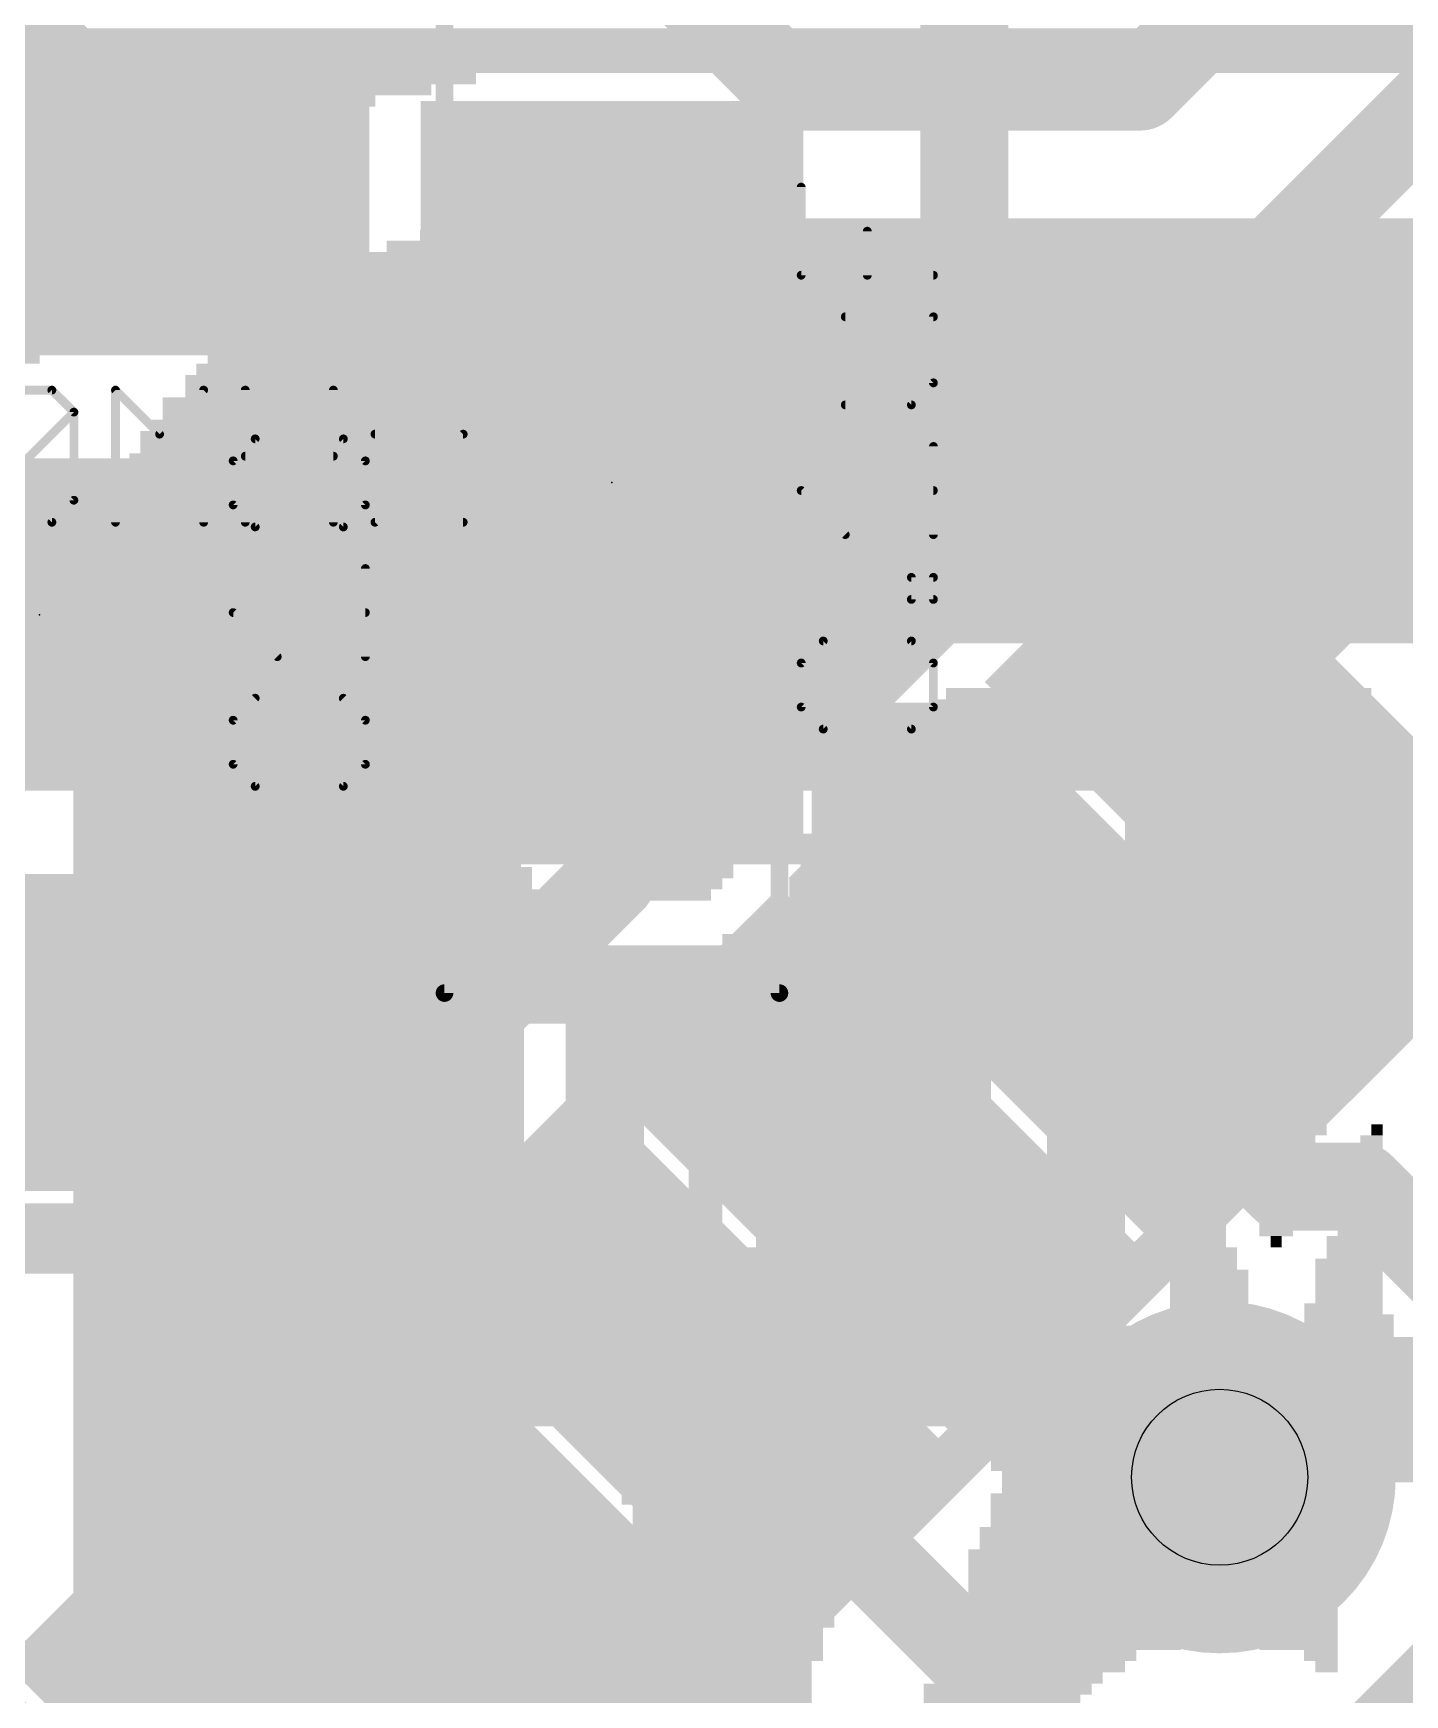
# Model space of a CAD drawing. Extents: x -32 to 75, y -15 to 35.
# Drawn here: x 4.3 to 8.256, y 16.314 to 21.109 of the extents above; entities that cross this region are included whole.
import ezdxf

# ---------------------------------------------------------------- set-up
doc = ezdxf.new("R2010")
doc.units = 0
for name, color, linetype in [('1', 12, 'CONTINUOUS'), ('16', 132, 'CONTINUOUS'), ('18', 110, 'CONTINUOUS'), ('21', 41, 'CONTINUOUS'), ('22', 40, 'CONTINUOUS'), ('23', 53, 'CONTINUOUS'), ('25', 253, 'CONTINUOUS'), ('27', 253, 'CONTINUOUS'), ('29', 253, 'CONTINUOUS'), ('31', 253, 'CONTINUOUS'), ('35', 253, 'CONTINUOUS'), ('39', 12, 'CONTINUOUS'), ('44', 253, 'CONTINUOUS'), ('51', 53, 'CONTINUOUS')]:
    doc.layers.add(name, color=color, linetype=linetype)

# ---------------------------------------------------------------- blocks, each defined once
blk = doc.blocks.new('RECT')
blk.add_solid([(-0.5, -0.5), (0.5, -0.5), (-0.5, 0.5), (0.5, 0.5)])
blk = doc.blocks.new('ROUNDV')
at = {"const_width": 0.5}
blk.add_lwpolyline([(0, -0.25, 1), (0, 0.25, 1), (0, -0.25)], format="xyb", dxfattribs=at)

msp = doc.modelspace()

# ---------------------------------------------------------------- linework, layer by layer
at = {"layer": '1', "const_width": 0.254}
for points in [[(6.985, 19.558), (6.985, 22.1742)], [(3.232, 20.631), (4.318, 20.631)], [(4.826, 19.431), (5.857, 20.462)], [(5.857, 20.462), (5.969, 20.462)], [(6.604, 19.177), (6.985, 19.558)], [(4.318, 19.431), (4.826, 19.431)], [(5.954, 19.162), (5.969, 19.177)], [(5.969, 19.162), (5.954, 19.162)], [(5.969, 19.177), (6.604, 19.177)], [(5.969, 18.669), (5.969, 19.162)], [(9.525, 17.2947), (7.8346, 18.9852)], [(5.588, 18.288), (5.969, 18.669)], [(7.9083, 17.78), (7.2689, 18.4195)], [(5.588, 17.8122), (5.588, 18.288)], [(3.372, 18.231), (4.318, 18.231)], [(6.7032, 17.8539), (7.62, 16.937)], [(6.1121, 17.2881), (5.588, 17.8122)], [(8.128, 17.78), (7.9083, 17.78)], [(8.636, 17.272), (8.128, 17.78)], [(6.1121, 17.2881), (6.096, 17.272)], [(6.1375, 17.2882), (6.1121, 17.2881)], [(7.239, 16.1866), (6.1375, 17.2882)]]:
    msp.add_lwpolyline(points, dxfattribs=at)
at = {"layer": '1', "const_width": 0.127}
for points in [[(4.318, 20.5675, 1), (4.318, 20.6945)], [(5.857, 20.5255, 1), (5.857, 20.3985)], [(5.9019, 20.4171, 1), (5.8121, 20.5069)], [(5.969, 20.3985, 1), (5.969, 20.5255)], [(7.0299, 19.5131, 1), (6.9401, 19.6029)], [(6.9215, 19.558, 1), (7.0485, 19.558)], [(4.318, 19.4945, 1), (4.318, 19.3675)], [(4.7811, 19.4759, 1), (4.8709, 19.3861)], [(4.826, 19.3675, 1), (4.826, 19.4945)], [(5.954, 19.2255, 1), (5.954, 19.0985)], [(5.969, 19.2405, 1), (5.969, 19.1135)], [(6.0325, 19.162, 1), (5.9055, 19.162)], [(6.0139, 19.1321, 1), (5.9241, 19.2219)], [(5.969, 19.0985, 1), (5.969, 19.2255)], [(6.5591, 19.2219, 1), (6.6489, 19.1321)], [(6.604, 19.1135, 1), (6.604, 19.2405)], [(5.9091, 19.2069, 1), (5.9989, 19.1171)], [(7.8795, 19.0301, 1), (7.7897, 18.9403)], [(6.0139, 18.6241, 1), (5.9241, 18.7139)], [(5.9055, 18.669, 1), (6.0325, 18.669)], [(7.3138, 18.4644, 1), (7.224, 18.3746)], [(5.6515, 18.288, 1), (5.5245, 18.288)], [(5.5431, 18.3329, 1), (5.6329, 18.2431)], [(4.318, 18.1675, 1), (4.318, 18.2945)], [(6.7481, 17.8988, 1), (6.6583, 17.809)], [(5.6329, 17.8571, 1), (5.5431, 17.7673)], [(7.9083, 17.8435, 1), (7.9083, 17.7165)], [(7.8634, 17.7351, 1), (7.9532, 17.8249)], [(8.1729, 17.8249, 1), (8.0831, 17.7351)], [(8.128, 17.7165, 1), (8.128, 17.8435)], [(5.5245, 17.8122, 1), (5.6515, 17.8122)], [(6.1119, 17.3516, 1), (6.1123, 17.2246)], [(6.157, 17.2432, 1), (6.0672, 17.333)], [(6.1824, 17.3331, 1), (6.0926, 17.2433)], [(6.1377, 17.2247, 1), (6.1373, 17.3517)], [(6.0511, 17.3169, 1), (6.1409, 17.2271)], [(6.0672, 17.2432, 1), (6.157, 17.333)], [(7.5751, 16.8921, 1), (7.6649, 16.9819)]]:
    msp.add_lwpolyline(points, format="xyb", dxfattribs=at)
at = {"layer": '16', "const_width": 0.254}
for points in [[(5.08, 20.32), (1.27, 24.13)], [(6.477, 20.955), (4.699, 22.733)], [(9.2202, 22.6822), (7.493, 20.955)], [(9.6012, 22.1742), (7.747, 20.32)], [(7.493, 20.955), (6.477, 20.955)], [(7.747, 20.32), (5.08, 20.32)], [(7.62, 19.05), (8.255, 19.685)], [(8.255, 19.685), (8.89, 19.685)], [(1.27, 19.05), (7.62, 19.05)], [(8.001, 16.002), (8.89, 16.891)]]:
    msp.add_lwpolyline(points, dxfattribs=at)
at = {"layer": '16', "const_width": 0.127}
for points in [[(6.477, 21.0185, 1), (6.477, 20.8915)], [(6.4321, 20.9101, 1), (6.5219, 20.9999)], [(7.4481, 20.9999, 1), (7.5379, 20.9101)], [(7.493, 20.8915, 1), (7.493, 21.0185)], [(5.08, 20.3835, 1), (5.08, 20.2565)], [(5.0351, 20.2751, 1), (5.1249, 20.3649)], [(7.7021, 20.3649, 1), (7.7919, 20.2751)], [(7.747, 20.2565, 1), (7.747, 20.3835)], [(8.255, 19.7485, 1), (8.255, 19.6215)], [(8.2999, 19.6401, 1), (8.2101, 19.7299)], [(7.5751, 19.0949, 1), (7.6649, 19.0051)], [(7.62, 18.9865, 1), (7.62, 19.1135)]]:
    msp.add_lwpolyline(points, format="xyb", dxfattribs=at)
at = {"layer": '21'}
for points, const_width in [([(5.9385, 19.812), (5.9995, 19.812)], 0.4064), ([(3.9332, 13.97), (8.639, 18.6758)], 0.1524), ([(4.968, 17.631), (3.668, 17.631)], 0.2032)]:
    msp.add_lwpolyline(points, dxfattribs=dict(at, const_width=const_width))
for points, const_width in [([(5.9385, 19.9136, 1), (5.9385, 19.7104)], 0.2032), ([(5.9995, 19.7104, 1), (5.9995, 19.9136)], 0.2032), ([(4.968, 17.5802, 1), (4.968, 17.6818)], 0.1016)]:
    msp.add_lwpolyline(points, format="xyb", dxfattribs=dict(at, const_width=const_width))
at = {"layer": '23'}
for p in [(5.969, 19.812), (4.318, 19.431)]:
    msp.add_point(p, dxfattribs=at)
at = {"layer": '25', "const_width": 0.0254}
for points in [[(4.8765, 19.8748), (4.94, 19.9383)], [(4.94, 19.9383), (5.1942, 19.9383)], [(5.1942, 19.6841), (4.94, 19.9383)], [(5.1942, 19.9383), (5.2578, 19.8748)], [(4.8765, 19.7477), (4.8765, 19.8748)], [(5.2578, 19.8748), (5.2578, 19.7477)], [(4.94, 19.6841), (4.8765, 19.7477)], [(5.2578, 19.7477), (5.1942, 19.6841)], [(5.1942, 19.6841), (4.94, 19.6841)], [(5.2578, 19.3099), (5.2578, 19.5641)], [(5.0036, 19.3099), (4.8765, 19.437)], [(4.8765, 19.437), (5.2578, 19.437)], [(4.94, 19.1899), (4.8765, 19.1264)], [(5.2578, 19.1264), (5.1942, 19.1899)], [(4.8765, 19.1264), (4.8765, 18.9993)], [(5.2578, 18.9993), (5.2578, 19.1264)], [(4.8765, 18.9993), (4.94, 18.9357)], [(5.1942, 18.9357), (5.2578, 18.9993)], [(4.94, 18.9357), (5.1942, 18.9357)]]:
    msp.add_lwpolyline(points, dxfattribs=at)
at = {"layer": '25', "const_width": 0.0127}
for points in [[(4.94, 19.9447, 1), (4.94, 19.932)], [(4.9445, 19.9428, 1), (4.9355, 19.9338)], [(4.9445, 19.9338, 1), (4.9355, 19.9428)], [(5.1987, 19.9428, 1), (5.1898, 19.9338)], [(5.1942, 19.932, 1), (5.1942, 19.9447)], [(4.8828, 19.8748, 1), (4.8701, 19.8748)], [(4.872, 19.8793, 1), (4.881, 19.8703)], [(5.2642, 19.8748, 1), (5.2515, 19.8748)], [(5.2533, 19.8703, 1), (5.2623, 19.8793)], [(4.881, 19.7522, 1), (4.872, 19.7432)], [(5.2623, 19.7432, 1), (5.2533, 19.7522)], [(4.8701, 19.7477, 1), (4.8828, 19.7477)], [(5.2515, 19.7477, 1), (5.2642, 19.7477)], [(4.94, 19.6905, 1), (4.94, 19.6778)], [(4.9355, 19.6796, 1), (4.9445, 19.6886)], [(5.1898, 19.6886, 1), (5.1987, 19.6796)], [(5.1898, 19.6796, 1), (5.1987, 19.6886)], [(5.1942, 19.6778, 1), (5.1942, 19.6905)], [(5.2642, 19.5641, 1), (5.2515, 19.5641)], [(4.881, 19.4415, 1), (4.872, 19.4325)], [(4.8765, 19.4434, 1), (4.8765, 19.4307)], [(5.2578, 19.4307, 1), (5.2578, 19.4434)], [(4.9991, 19.3054, 1), (5.0081, 19.3144)], [(5.2515, 19.3099, 1), (5.2642, 19.3099)], [(4.9445, 19.1854, 1), (4.9355, 19.1944)], [(5.1987, 19.1944, 1), (5.1898, 19.1854)], [(4.8828, 19.1264, 1), (4.8701, 19.1264)], [(4.872, 19.1309, 1), (4.881, 19.1219)], [(5.2642, 19.1264, 1), (5.2515, 19.1264)], [(5.2533, 19.1219, 1), (5.2623, 19.1309)], [(4.881, 19.0037, 1), (4.872, 18.9948)], [(4.8701, 18.9993, 1), (4.8828, 18.9993)], [(5.2515, 18.9993, 1), (5.2642, 18.9993)], [(5.2623, 18.9948, 1), (5.2533, 19.0037)], [(4.94, 18.9421, 1), (4.94, 18.9293)], [(4.9355, 18.9312, 1), (4.9445, 18.9402)], [(5.1898, 18.9402, 1), (5.1987, 18.9312)], [(5.1942, 18.9293, 1), (5.1942, 18.9421)]]:
    msp.add_lwpolyline(points, format="xyb", dxfattribs=at)
at = {"layer": '27', "const_width": 0.0127}
for points in [[(6.5211, 20.6647, 1), (6.5084, 20.6647)], [(6.7118, 20.5376, 1), (6.6991, 20.5376)], [(6.5084, 20.4105, 1), (6.5211, 20.4105)], [(6.5148, 20.4169, 1), (6.5148, 20.4042)], [(6.6991, 20.4105, 1), (6.7118, 20.4105)], [(6.8961, 20.4042, 1), (6.8961, 20.4169)], [(6.6419, 20.2969, 1), (6.6419, 20.2842)], [(6.9025, 20.2905, 1), (6.8898, 20.2905)], [(6.8961, 20.2842, 1), (6.8961, 20.2969)], [(4.3581, 20.0835, 1), (4.3491, 20.0745)], [(4.3536, 20.0727, 1), (4.3536, 20.0854)], [(4.5435, 20.079, 1), (4.5308, 20.079)], [(4.5416, 20.0835, 1), (4.5327, 20.0745)], [(4.7977, 20.079, 1), (4.785, 20.079)], [(4.7958, 20.0745, 1), (4.7869, 20.0835)], [(4.9177, 20.079, 1), (4.905, 20.079)], [(5.1719, 20.079, 1), (5.1592, 20.079)], [(6.8898, 20.0999, 1), (6.9025, 20.0999)], [(6.9006, 20.0954, 1), (6.8916, 20.1044)], [(6.6419, 20.0427, 1), (6.6419, 20.03)], [(6.8281, 20.0408, 1), (6.837, 20.0318)], [(6.8325, 20.03, 1), (6.8325, 20.0427)], [(4.4235, 20.0155, 1), (4.4108, 20.0155)], [(4.4216, 20.011, 1), (4.4127, 20.02)], [(4.4127, 20.011, 1), (4.4216, 20.02)], [(4.6598, 19.9564, 1), (4.6687, 19.9474)], [(4.6598, 19.9474, 1), (4.6687, 19.9564)], [(5.2856, 19.9583, 1), (5.2856, 19.9456)], [(5.5443, 19.9474, 1), (5.5353, 19.9564)], [(5.5398, 19.9456, 1), (5.5398, 19.9583)], [(4.9114, 19.8947, 1), (4.9114, 19.882)], [(5.1656, 19.882, 1), (5.1656, 19.8947)], [(6.9025, 19.9163, 1), (6.8898, 19.9163)], [(4.4108, 19.7613, 1), (4.4235, 19.7613)], [(4.4216, 19.7568, 1), (4.4127, 19.7657)], [(6.5148, 19.7956, 1), (6.5148, 19.7829)], [(6.5193, 19.7937, 1), (6.5103, 19.7847)], [(6.8961, 19.7829, 1), (6.8961, 19.7956)], [(4.3491, 19.7022, 1), (4.3581, 19.6932)], [(4.3536, 19.6913, 1), (4.3536, 19.7041)], [(5.2856, 19.7041, 1), (5.2856, 19.6913)], [(5.2811, 19.7022, 1), (5.29, 19.6932)], [(5.5398, 19.6913, 1), (5.5398, 19.7041)], [(4.5308, 19.6977, 1), (4.5435, 19.6977)], [(4.785, 19.6977, 1), (4.7977, 19.6977)], [(4.905, 19.6977, 1), (4.9177, 19.6977)], [(5.1592, 19.6977, 1), (5.1719, 19.6977)], [(6.6374, 19.6576, 1), (6.6464, 19.6666)], [(6.8898, 19.6621, 1), (6.9025, 19.6621)], [(6.8389, 19.5386, 1), (6.8262, 19.5386)], [(6.8325, 19.5449, 1), (6.8325, 19.5322)], [(6.9025, 19.5386, 1), (6.8898, 19.5386)], [(6.8961, 19.5322, 1), (6.8961, 19.5449)], [(6.8325, 19.4814, 1), (6.8325, 19.4687)], [(6.8262, 19.475, 1), (6.8389, 19.475)], [(6.8898, 19.475, 1), (6.9025, 19.475)], [(6.8961, 19.4687, 1), (6.8961, 19.4814)], [(6.5783, 19.3614, 1), (6.5783, 19.3487)], [(6.5828, 19.3595, 1), (6.5738, 19.3505)], [(6.5828, 19.3505, 1), (6.5738, 19.3595)], [(6.837, 19.3595, 1), (6.8281, 19.3505)], [(6.8325, 19.3487, 1), (6.8325, 19.3614)], [(6.5211, 19.2915, 1), (6.5084, 19.2915)], [(6.5103, 19.296, 1), (6.5193, 19.287)], [(6.9025, 19.2915, 1), (6.8898, 19.2915)], [(6.8916, 19.287, 1), (6.9006, 19.296)], [(6.5084, 19.1644, 1), (6.5211, 19.1644)], [(6.5193, 19.1688, 1), (6.5103, 19.1599)], [(6.8898, 19.1644, 1), (6.9025, 19.1644)], [(6.9006, 19.1599, 1), (6.8916, 19.1688)], [(6.5783, 19.1072, 1), (6.5783, 19.0944)], [(6.5738, 19.0963, 1), (6.5828, 19.1053)], [(6.8281, 19.1053, 1), (6.837, 19.0963)], [(6.8281, 19.0963, 1), (6.837, 19.1053)], [(6.8325, 19.0944, 1), (6.8325, 19.1072)]]:
    msp.add_lwpolyline(points, format="xyb", dxfattribs=at)
at = {"layer": '27', "const_width": 0.0254}
for points in [[(6.5148, 20.4105), (6.5148, 20.6647)], [(6.7054, 20.4105), (6.7054, 20.5376)], [(6.8961, 20.4105), (6.5148, 20.4105)], [(6.8961, 20.2905), (6.6419, 20.2905)], [(6.8961, 20.0999), (6.8961, 20.2905)], [(4.2265, 20.079), (4.3536, 20.079)], [(4.3536, 20.079), (4.4172, 20.0155)], [(4.5371, 19.6977), (4.5371, 20.079)], [(4.5371, 20.079), (4.6643, 19.9519)], [(4.6643, 19.9519), (4.7914, 20.079)], [(4.7914, 20.079), (4.7914, 19.6977)], [(4.9114, 19.6977), (4.9114, 20.079)], [(5.1656, 20.079), (5.1656, 19.6977)], [(6.8325, 20.0363), (6.8961, 20.0999)], [(6.6419, 20.0363), (6.8325, 20.0363)], [(4.1629, 19.7613), (4.4172, 20.0155)], [(4.4172, 20.0155), (4.4172, 19.7613)], [(5.2856, 19.9519), (5.5398, 19.9519)], [(5.5398, 19.9519), (5.2856, 19.6977)], [(4.9114, 19.8884), (5.1656, 19.8884)], [(6.8961, 19.6621), (6.8961, 19.9163)], [(4.4172, 19.7613), (4.3536, 19.6977)], [(6.6419, 19.6621), (6.5148, 19.7892)], [(6.5148, 19.7892), (6.8961, 19.7892)], [(4.3536, 19.6977), (4.2265, 19.6977)], [(5.2856, 19.6977), (5.5398, 19.6977)], [(6.8325, 19.475), (6.8325, 19.5386)], [(6.8325, 19.5386), (6.8961, 19.5386)], [(6.8961, 19.5386), (6.8961, 19.475)], [(6.8961, 19.475), (6.8325, 19.475)], [(6.5148, 19.2915), (6.5783, 19.355)], [(6.5783, 19.355), (6.8325, 19.355)], [(6.8325, 19.1008), (6.5783, 19.355)], [(6.8325, 19.355), (6.8961, 19.2915)], [(6.5148, 19.1644), (6.5148, 19.2915)], [(6.8961, 19.2915), (6.8961, 19.1644)], [(6.5783, 19.1008), (6.5148, 19.1644)], [(6.8961, 19.1644), (6.8325, 19.1008)], [(6.8325, 19.1008), (6.5783, 19.1008)]]:
    msp.add_lwpolyline(points, dxfattribs=at)
at = {"layer": '39', "const_width": 0.0508}
for points in [[(5.486, 18.339), (5.486, 21.285)], [(6.452, 21.285), (6.452, 18.339)], [(6.452, 18.339), (5.486, 18.339)]]:
    msp.add_lwpolyline(points, dxfattribs=at)
at = {"layer": '39', "const_width": 0.0254}
for points in [[(5.486, 18.3517, 1), (5.486, 18.3263)], [(6.452, 18.3263, 1), (6.452, 18.3517)], [(5.4733, 18.339, 1), (5.4987, 18.339)], [(6.4393, 18.339, 1), (6.4647, 18.339)]]:
    msp.add_lwpolyline(points, format="xyb", dxfattribs=at)
at = {"layer": '44'}
msp.add_circle((7.7216, 16.9418), 0.254, dxfattribs=at)
at = {"layer": '51'}
for points, const_width in [([(3.668, 21.031), (4.968, 21.031)], 0.127), ([(4.968, 21.031), (4.968, 17.831)], 0.127), ([(5.745, 19.567), (5.745, 20.057)], 0.1524), ([(6.193, 20.057), (6.193, 19.567)], 0.1524), ([(4.968, 17.831), (3.668, 17.831)], 0.127)]:
    msp.add_lwpolyline(points, dxfattribs=dict(at, const_width=const_width))
for points, const_width in [([(4.9997, 21.031, 1), (4.9363, 21.031)], 0.0635), ([(4.968, 20.9993, 1), (4.968, 21.0628)], 0.0635), ([(5.7831, 20.057, 1), (5.7069, 20.057)], 0.0762), ([(6.2311, 20.057, 1), (6.1549, 20.057)], 0.0762), ([(5.7069, 19.567, 1), (5.7831, 19.567)], 0.0762), ([(6.1549, 19.567, 1), (6.2311, 19.567)], 0.0762), ([(4.968, 17.7993, 1), (4.968, 17.8627)], 0.0635), ([(4.9363, 17.831, 1), (4.9997, 17.831)], 0.0635)]:
    msp.add_lwpolyline(points, format="xyb", dxfattribs=dict(at, const_width=const_width))

# ---------------------------------------------------------------- block references
at = {"layer": '1'}
for p, xscale, yscale, rotation in [((4.318, 20.631), 0.7, 1.7, 90), ((5.969, 20.462), 0.7, 0.9, 90), ((4.318, 19.431), 0.7, 1.7, 90), ((7.8346, 18.9852), 1.27, 0.5588, 315), ((5.969, 19.162), 0.7, 0.9, 90), ((7.2689, 18.4195), 1.27, 0.5588, 315), ((4.318, 18.231), 0.7, 1.7, 90), ((6.7032, 17.8539), 1.27, 0.5588, 315), ((6.1375, 17.2882), 1.27, 0.5588, 315), ((5.5718, 16.7225), 1.27, 0.5588, 315), ((5.0061, 16.1568), 1.27, 0.5588, 315)]:
    msp.add_blockref('RECT', p, dxfattribs=dict(at, xscale=xscale, yscale=yscale, rotation=rotation))
at = {"layer": '18', "xscale": 1.016, "yscale": 1.016}
msp.add_blockref('ROUNDV', (7.7216, 16.9418), dxfattribs=at)
msp.add_blockref('ROUNDV', (7.7216, 16.9418), dxfattribs=at)
at = {"layer": '22', "rotation": 180}
for p, xscale, yscale in [((7.0618, 21.107), 5.7447, 0.0323), ((7.0456, 21.0425), 5.9063, 0.0323), ((7.0618, 21.0748), 5.8092, 0.0323), ((7.0617, 21.0102), 5.9385, 0.0323), ((4.738, 20.9457), 1.4201, 0.0323), ((4.8186, 20.978), 1.5169, 0.0323), ((4.6412, 20.9135), 1.2911, 0.0323), ((4.5767, 20.8811), 1.2911, 0.0325), ((4.5283, 20.8487), 1.1943, 0.0323), ((4.4637, 20.8164), 1.1295, 0.0323), ((4.383, 20.7519), 1.0973, 0.0323), ((4.4314, 20.7842), 1.1295, 0.0323), ((4.3508, 20.7197), 1.0328, 0.0323), ((4.2701, 20.6552), 1.0005, 0.0323), ((4.3185, 20.6874), 1.0328, 0.0323), ((4.2379, 20.6229), 1.0005, 0.0323), ((4.1733, 20.5584), 0.936, 0.0323), ((4.2217, 20.5906), 0.9683, 0.0323), ((7.0617, 20.5584), 3.0338, 0.0323), ((4.141, 20.5261), 0.9357, 0.0323), ((7.0618, 20.5261), 3.2921, 0.0323), ((4.0926, 20.4616), 0.9035, 0.0323), ((4.1248, 20.4939), 0.9035, 0.0323), ((7.0618, 20.4616), 3.6792, 0.0323), ((7.0618, 20.4939), 3.4856, 0.0323), ((4.0764, 20.4293), 0.8712, 0.0323), ((7.0457, 20.4293), 3.776, 0.0323), ((4.0441, 20.3971), 0.8715, 0.0323), ((4.0441, 20.3647), 0.8715, 0.0325), ((7.0456, 20.3647), 4.0343, 0.0325), ((7.0617, 20.3971), 3.9375, 0.0323), ((3.9957, 20.3323), 0.8392, 0.0323), ((7.0618, 20.3323), 4.1313, 0.0323), ((3.9634, 20.2678), 0.8392, 0.0323), ((3.9957, 20.3001), 0.8392, 0.0323), ((7.0457, 20.2678), 4.2926, 0.0323), ((7.0618, 20.3001), 4.1958, 0.0323), ((3.9473, 20.2355), 0.807, 0.0323), ((7.0457, 20.2355), 4.3571, 0.0323), ((3.915, 20.171), 0.807, 0.0323), ((3.9312, 20.2033), 0.8392, 0.0323), ((5.1737, 20.171), 0.7422, 0.0323), ((7.0618, 20.2033), 4.4539, 0.0323), ((7.4491, 20.171), 3.744, 0.0323), ((7.0618, 20.1388), 4.5829, 0.0323), ((7.0618, 20.1065), 4.6474, 0.0323), ((7.0618, 20.0743), 4.6474, 0.0323), ((7.0457, 20.042), 4.7442, 0.0323), ((7.0618, 20.0097), 4.7765, 0.0323), ((7.0456, 19.9452), 4.8735, 0.0323), ((7.0618, 19.9775), 4.841, 0.0323), ((7.0617, 19.913), 4.9058, 0.0323), ((7.0617, 19.8806), 4.9703, 0.0325), ((7.0617, 19.8482), 4.9703, 0.0323), ((7.0617, 19.8159), 4.9703, 0.0323), ((7.0618, 19.7514), 5.0996, 0.0323), ((7.0617, 19.7837), 5.0348, 0.0323), ((7.0618, 19.7192), 5.0996, 0.0323), ((7.0618, 19.6546), 5.1641, 0.0323), ((7.0618, 19.6869), 5.0996, 0.0323), ((7.0618, 19.6224), 5.1641, 0.0323), ((7.0457, 19.5901), 5.1963, 0.0323), ((7.0457, 19.5579), 5.1963, 0.0323), ((7.0618, 19.5256), 5.2286, 0.0323), ((7.0457, 19.4611), 5.2609, 0.0323), ((7.0618, 19.4934), 5.2286, 0.0323), ((7.0618, 19.4288), 5.2931, 0.0323), ((7.0618, 19.3966), 5.2931, 0.0323), ((7.0618, 19.3642), 5.2931, 0.0325), ((5.1576, 19.3318), 1.4846, 0.0323), ((6.5777, 19.3318), 0.5164, 0.0323), ((7.5943, 19.3318), 0.3551, 0.0323), ((5.1415, 19.2996), 1.4524, 0.0323), ((5.1092, 19.2673), 1.3879, 0.0323), ((6.5777, 19.2996), 0.4519, 0.0323), ((6.5777, 19.2673), 0.3228, 0.0323), ((7.5782, 19.2996), 0.3228, 0.0323), ((7.5621, 19.2673), 0.2261, 0.0323), ((5.0931, 19.235), 1.3556, 0.0323), ((6.5938, 19.235), 0.2906, 0.0323), ((7.546, 19.235), 0.1938, 0.0323), ((5.077, 19.2028), 1.3233, 0.0323), ((5.077, 19.1705), 1.3233, 0.0323), ((6.1097, 19.1705), 0.3551, 0.0323), ((6.1097, 19.2028), 0.2906, 0.0323), ((6.5938, 19.2028), 0.2261, 0.0323), ((6.5938, 19.1705), 0.2261, 0.0323), ((7.0941, 19.1705), 0.3874, 0.0323), ((7.0941, 19.2028), 0.3228, 0.0323), ((7.546, 19.2028), 0.1938, 0.0323), ((7.546, 19.1705), 0.1938, 0.0323), ((7.9978, 19.1705), 0.3228, 0.0323), ((8.014, 19.2028), 0.2906, 0.0323), ((5.0608, 19.1383), 1.2911, 0.0323), ((6.1097, 19.1383), 0.4196, 0.0323), ((6.61, 19.1383), 0.1938, 0.0323), ((7.078, 19.1383), 0.4196, 0.0323), ((7.546, 19.1383), 0.1938, 0.0323), ((7.9817, 19.1383), 0.3551, 0.0323), ((5.0608, 19.106), 1.2911, 0.0323), ((5.0608, 19.0737), 1.2911, 0.0323), ((6.1097, 19.0737), 0.4841, 0.0323), ((6.1097, 19.106), 0.4196, 0.0323), ((6.61, 19.106), 0.1938, 0.0323), ((6.61, 19.0737), 0.1938, 0.0323), ((7.078, 19.106), 0.4196, 0.0323), ((7.0941, 19.0737), 0.3874, 0.0323), ((7.5298, 19.106), 0.1615, 0.0323), ((7.5298, 19.0737), 0.1615, 0.0323), ((7.9817, 19.106), 0.3551, 0.0323), ((7.9817, 19.0737), 0.3551, 0.0323), ((5.0447, 19.0415), 1.2588, 0.0323), ((6.1097, 19.0415), 0.5486, 0.0323), ((6.61, 19.0415), 0.1938, 0.0323), ((7.0941, 19.0415), 0.3874, 0.0323), ((7.5298, 19.0415), 0.1615, 0.0323), ((7.9817, 19.0415), 0.3551, 0.0323), ((5.0447, 19.0092), 1.2588, 0.0323), ((5.0447, 18.977), 1.2588, 0.0323), ((6.1097, 19.0092), 0.5486, 0.0323), ((6.1097, 18.977), 0.5486, 0.0323), ((6.6422, 18.977), 0.1938, 0.0323), ((6.6261, 19.0092), 0.1615, 0.0323), ((7.0941, 19.0092), 0.3874, 0.0323), ((7.0941, 18.977), 0.3228, 0.0323), ((7.546, 19.0092), 0.1938, 0.0323), ((7.546, 18.977), 0.1938, 0.0323), ((7.9817, 19.0092), 0.3551, 0.0323), ((7.9978, 18.977), 0.3228, 0.0323), ((5.0447, 18.9447), 1.2588, 0.0323), ((6.1097, 18.9447), 0.5486, 0.0323), ((6.6584, 18.9447), 0.2261, 0.0323), ((7.1102, 18.9447), 0.2906, 0.0323), ((7.546, 18.9447), 0.1938, 0.0323), ((8.014, 18.9447), 0.2906, 0.0323), ((5.0447, 18.9125), 1.2588, 0.0323), ((5.0447, 18.8801), 1.2588, 0.0325), ((6.1097, 18.9125), 0.5486, 0.0323), ((6.1097, 18.8801), 0.5486, 0.0325), ((6.6745, 18.9125), 0.2583, 0.0323), ((6.6745, 18.8801), 0.2583, 0.0325), ((7.5621, 18.9125), 0.2261, 0.0323), ((7.5782, 18.8801), 0.2583, 0.0325), ((5.0447, 18.8477), 1.2588, 0.0323), ((6.1097, 18.8477), 0.5486, 0.0323), ((6.6584, 18.8477), 0.2261, 0.0323), ((7.5943, 18.8477), 0.2906, 0.0323), ((5.0447, 18.8154), 1.2588, 0.0323), ((5.0447, 18.7832), 1.2588, 0.0323), ((6.1097, 18.8154), 0.5486, 0.0323), ((6.1097, 18.7832), 0.4841, 0.0323), ((6.6261, 18.7832), 0.2261, 0.0323), ((6.6422, 18.8154), 0.1938, 0.0323), ((7.1102, 18.7832), 0.3551, 0.0323), ((7.1102, 18.8154), 0.2906, 0.0323), ((7.6266, 18.8154), 0.3551, 0.0323), ((7.6266, 18.7832), 0.3551, 0.0323), ((7.9978, 18.7832), 0.3228, 0.0323), ((5.0608, 18.7509), 1.2911, 0.0323), ((6.1097, 18.7509), 0.4841, 0.0323), ((6.6261, 18.7509), 0.2261, 0.0323), ((7.0941, 18.7509), 0.3874, 0.0323), ((7.8042, 18.7509), 0.7102, 0.0323), ((5.0608, 18.7187), 1.2911, 0.0323), ((5.077, 18.6864), 1.3233, 0.0323), ((6.1097, 18.7187), 0.4196, 0.0323), ((6.1097, 18.6864), 0.4196, 0.0323), ((6.6261, 18.7187), 0.2261, 0.0323), ((6.6261, 18.6864), 0.2261, 0.0323), ((7.0941, 18.7187), 0.3874, 0.0323), ((7.0941, 18.6864), 0.3874, 0.0323), ((7.8042, 18.7187), 0.7102, 0.0323), ((7.8042, 18.6864), 0.7102, 0.0323), ((5.077, 18.6541), 1.3233, 0.0323), ((6.1097, 18.6541), 0.3551, 0.0323), ((6.61, 18.6541), 0.2583, 0.0323), ((7.0941, 18.6541), 0.3874, 0.0323), ((7.8042, 18.6541), 0.7102, 0.0323), ((5.0931, 18.6219), 1.3556, 0.0323), ((5.1092, 18.5896), 1.3879, 0.0323), ((6.1097, 18.6219), 0.2906, 0.0323), ((6.5777, 18.5896), 0.2583, 0.0323), ((6.61, 18.6219), 0.2583, 0.0323), ((7.0941, 18.6219), 0.3874, 0.0323), ((7.0941, 18.5896), 0.3874, 0.0323), ((7.8042, 18.6219), 0.7102, 0.0323), ((7.8042, 18.5896), 0.7102, 0.0323), ((5.1253, 18.5574), 1.4201, 0.0323), ((6.5616, 18.5574), 0.2906, 0.0323), ((7.0941, 18.5574), 0.3874, 0.0323), ((7.8042, 18.5574), 0.7102, 0.0323), ((5.1415, 18.5251), 1.4524, 0.0323), ((5.1737, 18.4929), 1.5169, 0.0323), ((6.5132, 18.4929), 0.4519, 0.0323), ((6.5293, 18.5251), 0.3551, 0.0323), ((7.0618, 18.4929), 0.4519, 0.0323), ((7.078, 18.5251), 0.4196, 0.0323), ((7.8042, 18.4929), 0.7747, 0.0323), ((7.8203, 18.5251), 0.7424, 0.0323), ((7.0618, 18.4606), 5.2931, 0.0323), ((7.0618, 18.4283), 5.2931, 0.0323), ((7.0618, 18.3959), 5.2931, 0.0325), ((7.0618, 18.3636), 5.2931, 0.0323), ((7.0618, 18.3313), 5.2931, 0.0323), ((7.0618, 18.299), 5.2931, 0.0323), ((7.0618, 18.2668), 5.2931, 0.0323), ((5.0608, 18.2345), 1.2911, 0.0323), ((5.9483, 18.2345), 0.2258, 0.0323), ((6.4164, 18.2345), 0.4519, 0.0323), ((6.9165, 18.2345), 0.2903, 0.0323), ((7.3362, 18.2345), 0.2903, 0.0323), ((7.9011, 18.2345), 0.4519, 0.0323), ((5.0447, 18.2023), 1.2588, 0.0323), ((5.0447, 18.17), 1.2588, 0.0323), ((5.9483, 18.2023), 0.2258, 0.0323), ((5.9483, 18.17), 0.2258, 0.0323), ((6.4003, 18.2023), 0.4196, 0.0323), ((6.384, 18.17), 0.3871, 0.0323), ((6.9327, 18.2023), 0.2581, 0.0323), ((6.9327, 18.17), 0.2581, 0.0323), ((7.3362, 18.2023), 0.2258, 0.0323), ((7.3362, 18.17), 0.2258, 0.0323), ((7.8848, 18.2023), 0.4194, 0.0323), ((7.8848, 18.17), 0.4194, 0.0323), ((5.0447, 18.1378), 1.2588, 0.0323), ((5.9483, 18.1378), 0.2258, 0.0323), ((6.384, 18.1378), 0.3871, 0.0323), ((6.9327, 18.1378), 0.2581, 0.0323), ((7.3362, 18.1378), 0.2258, 0.0323), ((7.8848, 18.1378), 0.3548, 0.0323), ((5.0447, 18.1055), 1.2588, 0.0323), ((5.0447, 18.0732), 1.2588, 0.0323), ((5.9483, 18.1055), 0.2258, 0.0323), ((5.9483, 18.0732), 0.2258, 0.0323), ((6.3679, 18.1055), 0.3548, 0.0323), ((6.3679, 18.0732), 0.3548, 0.0323), ((6.9327, 18.1055), 0.2581, 0.0323), ((6.9327, 18.0732), 0.2581, 0.0323), ((7.3362, 18.1055), 0.2258, 0.0323), ((7.3362, 18.0732), 0.2258, 0.0323), ((7.9009, 18.1055), 0.3226, 0.0323), ((7.9009, 18.0732), 0.3226, 0.0323), ((5.0447, 18.041), 1.2588, 0.0323), ((5.9483, 18.041), 0.2258, 0.0323), ((6.3518, 18.041), 0.3226, 0.0323), ((6.9327, 18.041), 0.2581, 0.0323), ((7.3362, 18.041), 0.2258, 0.0323), ((7.9009, 18.041), 0.3226, 0.0323), ((5.0447, 18.0087), 1.2588, 0.0323), ((5.0447, 17.9765), 1.2588, 0.0323), ((5.9483, 18.0087), 0.2258, 0.0323), ((5.9483, 17.9765), 0.2258, 0.0323), ((6.3357, 18.0087), 0.2903, 0.0323), ((6.3357, 17.9765), 0.2903, 0.0323), ((6.9327, 18.0087), 0.2581, 0.0323), ((6.9327, 17.9765), 0.2581, 0.0323), ((7.3362, 18.0087), 0.2258, 0.0323), ((7.3362, 17.9765), 0.2258, 0.0323), ((7.8848, 18.0087), 0.2903, 0.0323), ((7.8848, 17.9765), 0.2903, 0.0323), ((5.0447, 17.9442), 1.2588, 0.0323), ((5.9483, 17.9442), 0.2258, 0.0323), ((6.3195, 17.9442), 0.2581, 0.0323), ((6.9327, 17.9442), 0.2581, 0.0323), ((7.3362, 17.9442), 0.2258, 0.0323), ((7.6105, 17.9442), 0.0648, 0.0323), ((7.9009, 17.9442), 0.2581, 0.0323), ((8.1754, 17.9442), 0.0323, 0.0323), ((5.0447, 17.912), 1.2588, 0.0323), ((5.0447, 17.8796), 1.2588, 0.0325), ((5.9483, 17.912), 0.2258, 0.0323), ((5.9483, 17.8796), 0.2258, 0.0325), ((6.3034, 17.912), 0.2258, 0.0323), ((6.2873, 17.8796), 0.1935, 0.0325), ((6.61, 17.912), 0.0648, 0.0323), ((6.61, 17.8796), 0.0648, 0.0325), ((6.9327, 17.912), 0.2581, 0.0323), ((6.9327, 17.8796), 0.2581, 0.0325), ((7.3362, 17.912), 0.2258, 0.0323), ((7.3362, 17.8796), 0.2258, 0.0325), ((7.6105, 17.912), 0.0648, 0.0323), ((7.6266, 17.8796), 0.097, 0.0325), ((7.8848, 17.912), 0.2258, 0.0323), ((7.9009, 17.8796), 0.1935, 0.0325), ((8.143, 17.8796), 0.097, 0.0325), ((8.1592, 17.912), 0.0645, 0.0323), ((5.0447, 17.8472), 1.2588, 0.0323), ((5.9483, 17.8472), 0.2258, 0.0323), ((6.2873, 17.8472), 0.1935, 0.0323), ((6.5938, 17.8472), 0.097, 0.0323), ((6.9327, 17.8472), 0.2581, 0.0323), ((7.3362, 17.8472), 0.2258, 0.0323), ((7.6266, 17.8472), 0.097, 0.0323), ((7.9009, 17.8472), 0.1935, 0.0323), ((8.143, 17.8472), 0.097, 0.0323), ((5.0447, 17.8149), 1.2588, 0.0323), ((5.0447, 17.7827), 1.2588, 0.0323), ((5.9483, 17.8149), 0.2258, 0.0323), ((5.9483, 17.7827), 0.2258, 0.0323), ((6.2711, 17.8149), 0.1613, 0.0323), ((6.2711, 17.7827), 0.1613, 0.0323), ((6.5777, 17.8149), 0.1293, 0.0323), ((6.5777, 17.7827), 0.1293, 0.0323), ((6.9327, 17.8149), 0.2581, 0.0323), ((6.9327, 17.7827), 0.2581, 0.0323), ((7.3362, 17.8149), 0.2258, 0.0323), ((7.3362, 17.7827), 0.2258, 0.0323), ((7.6427, 17.8149), 0.1293, 0.0323), ((7.6427, 17.7827), 0.1293, 0.0323), ((7.8848, 17.8149), 0.1613, 0.0323), ((7.8848, 17.7827), 0.1613, 0.0323), ((8.143, 17.8149), 0.097, 0.0323), ((8.143, 17.7827), 0.097, 0.0323), ((5.0447, 17.7504), 1.2588, 0.0323), ((5.9483, 17.7504), 0.2258, 0.0323), ((6.255, 17.7504), 0.129, 0.0323), ((6.5616, 17.7504), 0.1615, 0.0323), ((6.9327, 17.7504), 0.2581, 0.0323), ((7.3362, 17.7504), 0.2258, 0.0323), ((7.6427, 17.7504), 0.1293, 0.0323), ((7.9009, 17.7504), 0.129, 0.0323), ((8.143, 17.7504), 0.097, 0.0323), ((5.0447, 17.7182), 1.2588, 0.0323), ((5.0447, 17.6859), 1.2588, 0.0323), ((5.9483, 17.7182), 0.2258, 0.0323), ((5.9483, 17.6859), 0.2258, 0.0323), ((6.2389, 17.7182), 0.0968, 0.0323), ((6.255, 17.6859), 0.0645, 0.0323), ((6.5293, 17.6859), 0.2261, 0.0323), ((6.5455, 17.7182), 0.1938, 0.0323), ((6.9327, 17.7182), 0.2581, 0.0323), ((6.9327, 17.6859), 0.2581, 0.0323), ((7.3362, 17.7182), 0.2258, 0.0323), ((7.3362, 17.6859), 0.2258, 0.0323), ((7.6427, 17.7182), 0.1293, 0.0323), ((7.6589, 17.6859), 0.1615, 0.0323), ((7.9009, 17.7182), 0.129, 0.0323), ((7.8848, 17.6859), 0.0968, 0.0323), ((8.1269, 17.7182), 0.1293, 0.0323), ((8.1269, 17.6859), 0.1293, 0.0323), ((5.0447, 17.6536), 1.2588, 0.0323), ((5.9483, 17.6536), 0.2258, 0.0323), ((6.5293, 17.6536), 0.2261, 0.0323), ((6.9327, 17.6536), 0.2581, 0.0323), ((7.3362, 17.6536), 0.2258, 0.0323), ((7.6589, 17.6536), 0.1615, 0.0323), ((7.8848, 17.6536), 0.0968, 0.0323), ((8.1269, 17.6536), 0.1293, 0.0323), ((5.0447, 17.6214), 1.2588, 0.0323), ((5.0447, 17.5891), 1.2588, 0.0323), ((5.9483, 17.6214), 0.2258, 0.0323), ((5.9483, 17.5891), 0.2258, 0.0323), ((6.4971, 17.5891), 0.2906, 0.0323), ((6.5132, 17.6214), 0.2583, 0.0323), ((6.9488, 17.6214), 0.2258, 0.0323), ((6.9811, 17.5891), 0.1613, 0.0323), ((7.3362, 17.6214), 0.2258, 0.0323), ((7.3362, 17.5891), 0.2258, 0.0323), ((7.6589, 17.6214), 0.1615, 0.0323), ((7.675, 17.5891), 0.1938, 0.0323), ((7.8848, 17.6214), 0.0323, 0.0323), ((8.1107, 17.6214), 0.1615, 0.0323), ((8.1107, 17.5891), 0.1615, 0.0323), ((5.0447, 17.5569), 1.2588, 0.0323), ((5.9483, 17.5569), 0.2258, 0.0323), ((6.4971, 17.5569), 0.2906, 0.0323), ((6.9649, 17.5569), 0.1935, 0.0323), ((7.3362, 17.5569), 0.2258, 0.0323), ((7.675, 17.5569), 0.1938, 0.0323), ((8.0946, 17.5569), 0.1938, 0.0323), ((5.0447, 17.5246), 1.2588, 0.0323), ((5.0447, 17.4923), 1.2588, 0.0323), ((5.9483, 17.5246), 0.2258, 0.0323), ((5.9483, 17.4923), 0.2258, 0.0323), ((6.4809, 17.5246), 0.3228, 0.0323), ((6.4809, 17.4923), 0.3228, 0.0323), ((6.9488, 17.5246), 0.2258, 0.0323), ((6.9488, 17.4923), 0.2258, 0.0323), ((7.3362, 17.5246), 0.2258, 0.0323), ((7.3362, 17.4923), 0.2258, 0.0323), ((7.6911, 17.5246), 0.2261, 0.0323), ((7.6911, 17.4923), 0.2261, 0.0323), ((8.0946, 17.5246), 0.1938, 0.0323), ((8.0946, 17.4923), 0.1938, 0.0323), ((5.0447, 17.4601), 1.2588, 0.0323), ((5.9483, 17.4601), 0.2258, 0.0323), ((6.4648, 17.4601), 0.3551, 0.0323), ((6.9327, 17.4601), 0.2581, 0.0323), ((7.3362, 17.4601), 0.2258, 0.0323), ((7.6911, 17.4601), 0.2261, 0.0323), ((8.0946, 17.4601), 0.1938, 0.0323), ((5.0447, 17.4278), 1.2588, 0.0323), ((5.0447, 17.3954), 1.2588, 0.0325), ((5.9483, 17.4278), 0.2258, 0.0323), ((5.9483, 17.3954), 0.2258, 0.0325), ((6.4487, 17.4278), 0.3874, 0.0323), ((6.4648, 17.3954), 0.4196, 0.0325), ((6.9327, 17.4278), 0.2581, 0.0323), ((6.9327, 17.3954), 0.2581, 0.0325), ((7.3362, 17.4278), 0.2258, 0.0323), ((7.3362, 17.3954), 0.2258, 0.0325), ((7.6911, 17.4278), 0.2261, 0.0323), ((7.7073, 17.3954), 0.2583, 0.0325), ((8.0785, 17.4278), 0.2261, 0.0323), ((8.0946, 17.3954), 0.2583, 0.0325), ((5.0608, 17.3631), 1.2911, 0.0323), ((5.9322, 17.3631), 0.3226, 0.0323), ((6.4487, 17.3631), 0.5164, 0.0323), ((6.9327, 17.3631), 0.3226, 0.0323), ((7.3362, 17.3631), 0.2903, 0.0323), ((7.7073, 17.3631), 0.3228, 0.0323), ((8.0785, 17.3631), 0.2906, 0.0323), ((7.0618, 17.3308), 5.2931, 0.0323), ((7.0618, 17.2985), 5.2931, 0.0323), ((7.0618, 17.2663), 5.2931, 0.0323), ((7.0618, 17.234), 5.2931, 0.0323), ((7.0618, 17.2018), 5.2931, 0.0323), ((7.0618, 17.1695), 5.2931, 0.0323), ((7.0618, 17.1373), 5.2931, 0.0323), ((7.0618, 17.105), 5.2931, 0.0323), ((5.0608, 17.0727), 1.2911, 0.0323), ((6.3518, 17.0727), 0.9037, 0.0323), ((8.3689, 17.0727), 2.6789, 0.0323), ((5.0447, 17.0405), 1.2588, 0.0323), ((5.0447, 17.0082), 1.2588, 0.0323), ((6.3518, 17.0405), 0.8392, 0.0323), ((6.3518, 17.0082), 0.7747, 0.0323), ((8.385, 17.0405), 2.6467, 0.0323), ((7.207, 17.0082), 0.2906, 0.0323), ((8.9338, 17.0082), 1.5491, 0.0323), ((5.0286, 16.976), 1.2266, 0.0323), ((6.3679, 16.976), 0.7424, 0.0323), ((7.1909, 16.976), 0.2583, 0.0323), ((8.9499, 16.976), 1.5169, 0.0323), ((5.0286, 16.9437), 1.2266, 0.0323), ((5.0286, 16.9114), 1.2266, 0.0323), ((6.3679, 16.9437), 0.7424, 0.0323), ((6.3518, 16.9114), 0.7102, 0.0323), ((7.1909, 16.9437), 0.1938, 0.0323), ((7.1909, 16.9114), 0.1938, 0.0323), ((8.9661, 16.9437), 1.4846, 0.0323), ((5.0286, 16.8791), 1.2266, 0.0325), ((6.3518, 16.8791), 0.7102, 0.0325), ((7.1747, 16.8791), 0.2261, 0.0325), ((5.0447, 16.8467), 1.2588, 0.0323), ((5.0447, 16.8144), 1.2588, 0.0323), ((6.3679, 16.8467), 0.6779, 0.0323), ((6.3679, 16.8144), 0.6779, 0.0323), ((7.1747, 16.8467), 0.2261, 0.0323), ((7.1747, 16.8144), 0.2261, 0.0323), ((5.0608, 16.7822), 1.2911, 0.0323), ((6.3518, 16.7822), 0.6457, 0.0323), ((7.1909, 16.7822), 0.3228, 0.0323), ((5.0608, 16.7499), 1.2911, 0.0323), ((5.0608, 16.7176), 1.2911, 0.0323), ((6.3679, 16.7499), 0.6134, 0.0323), ((6.3518, 16.7176), 0.5812, 0.0323), ((7.5136, 16.7176), 1.0328, 0.0323), ((7.5136, 16.7499), 0.9682, 0.0323), ((5.077, 16.6854), 1.3233, 0.0323), ((6.3518, 16.6854), 0.5812, 0.0323), ((7.5136, 16.6854), 1.0328, 0.0323), ((5.077, 16.6531), 1.3233, 0.0323), ((6.3679, 16.6531), 0.5489, 0.0323), ((7.5136, 16.6531), 1.0328, 0.0323), ((5.0931, 16.5886), 1.3556, 0.0323), ((5.077, 16.6209), 1.3233, 0.0323), ((6.3679, 16.6209), 0.5489, 0.0323), ((6.3518, 16.5886), 0.5166, 0.0323), ((7.5136, 16.5886), 1.0973, 0.0323), ((7.5297, 16.6209), 1.065, 0.0323), ((5.0931, 16.5564), 1.3556, 0.0323), ((6.3518, 16.5564), 0.5166, 0.0323), ((7.5136, 16.5564), 1.0973, 0.0323), ((5.1092, 16.5241), 1.3879, 0.0323), ((5.1092, 16.4918), 1.3879, 0.0323), ((6.368, 16.5241), 0.4841, 0.0323), ((6.3518, 16.4918), 0.4516, 0.0323), ((7.4974, 16.4918), 1.1295, 0.0323), ((7.5136, 16.5241), 1.0973, 0.0323), ((5.1092, 16.4596), 1.3879, 0.0323), ((6.3679, 16.4596), 0.4194, 0.0323), ((7.2716, 16.4596), 0.6779, 0.0323), ((7.9493, 16.4596), 0.2258, 0.0323), ((5.1253, 16.4273), 1.4201, 0.0323), ((5.1253, 16.3949), 1.4201, 0.0325), ((6.3679, 16.4273), 0.4194, 0.0323), ((6.3518, 16.3949), 0.3871, 0.0325), ((7.1747, 16.3949), 0.5486, 0.0325), ((7.1909, 16.4273), 0.5809, 0.0323), ((8.0138, 16.4273), 0.0968, 0.0323), ((8.03, 16.3949), 0.0645, 0.0325), ((5.1253, 16.3626), 1.4201, 0.0323), ((6.3518, 16.3626), 0.3871, 0.0323), ((7.1425, 16.3626), 0.4841, 0.0323), ((5.1415, 16.3303), 1.4524, 0.0323), ((5.1415, 16.298), 1.4524, 0.0323), ((6.3679, 16.3303), 0.3548, 0.0323), ((6.3679, 16.298), 0.3548, 0.0323), ((7.1102, 16.3303), 0.4841, 0.0323), ((7.0941, 16.298), 0.4519, 0.0323)]:
    msp.add_blockref('RECT', p, dxfattribs=dict(at, xscale=xscale, yscale=yscale))
at = {"layer": '29'}
for p, xscale, yscale, rotation in [((8.14, 21.59), 1.0032, 1.0032, 270), ((4.318, 20.631), 0.9032, 1.9032, 90), ((5.969, 20.462), 0.9032, 1.1032, 90), ((4.318, 19.431), 0.9032, 1.9032, 90), ((7.8346, 18.9852), 1.4732, 0.762, 315), ((5.969, 19.162), 0.9032, 1.1032, 90), ((7.2689, 18.4195), 1.4732, 0.762, 315), ((4.318, 18.231), 0.9032, 1.9032, 90), ((6.7032, 17.8539), 1.4732, 0.762, 315), ((6.1375, 17.2882), 1.4732, 0.762, 315), ((5.5718, 16.7225), 1.4732, 0.762, 315), ((5.0061, 16.1568), 1.4732, 0.762, 315), ((4.4405, 15.5911), 1.4732, 0.762, 315)]:
    msp.add_blockref('RECT', p, dxfattribs=dict(at, xscale=xscale, yscale=yscale, rotation=rotation))
at = {"layer": '31'}
for p, xscale, yscale, rotation in [((4.318, 20.631), 0.7, 1.7, 90), ((5.969, 20.462), 0.7, 0.9, 90), ((4.318, 19.431), 0.7, 1.7, 90), ((7.8346, 18.9852), 1.27, 0.5588, 315), ((5.969, 19.162), 0.7, 0.9, 90), ((7.2689, 18.4195), 1.27, 0.5588, 315), ((4.318, 18.231), 0.7, 1.7, 90), ((6.7032, 17.8539), 1.27, 0.5588, 315), ((6.1375, 17.2882), 1.27, 0.5588, 315), ((5.5718, 16.7225), 1.27, 0.5588, 315), ((5.0061, 16.1568), 1.27, 0.5588, 315)]:
    msp.add_blockref('RECT', p, dxfattribs=dict(at, xscale=xscale, yscale=yscale, rotation=rotation))
at = {"layer": '35', "xscale": 0.3998, "yscale": 0.6, "rotation": 90}
msp.add_blockref('RECT', (5.969, 19.812), dxfattribs=at)
at = {"layer": '51'}
for p, xscale, yscale, rotation in [((5.9739, 20.2208), 0.3, 0.5999, 90), ((5.9739, 19.408), 0.3, 0.5999, 90), ((8.0052, 18.8146), 0.9906, 0.4572, 315), ((7.4395, 18.2489), 0.9906, 0.4572, 315), ((6.8738, 17.6832), 0.9906, 0.4572, 315), ((6.3081, 17.1175), 0.9906, 0.4572, 315), ((5.7425, 16.5519), 0.9906, 0.4572, 315), ((5.1768, 15.9862), 0.9906, 0.4572, 315)]:
    msp.add_blockref('RECT', p, dxfattribs=dict(at, xscale=xscale, yscale=yscale, rotation=rotation))

doc.saveas('drawing.dxf')
